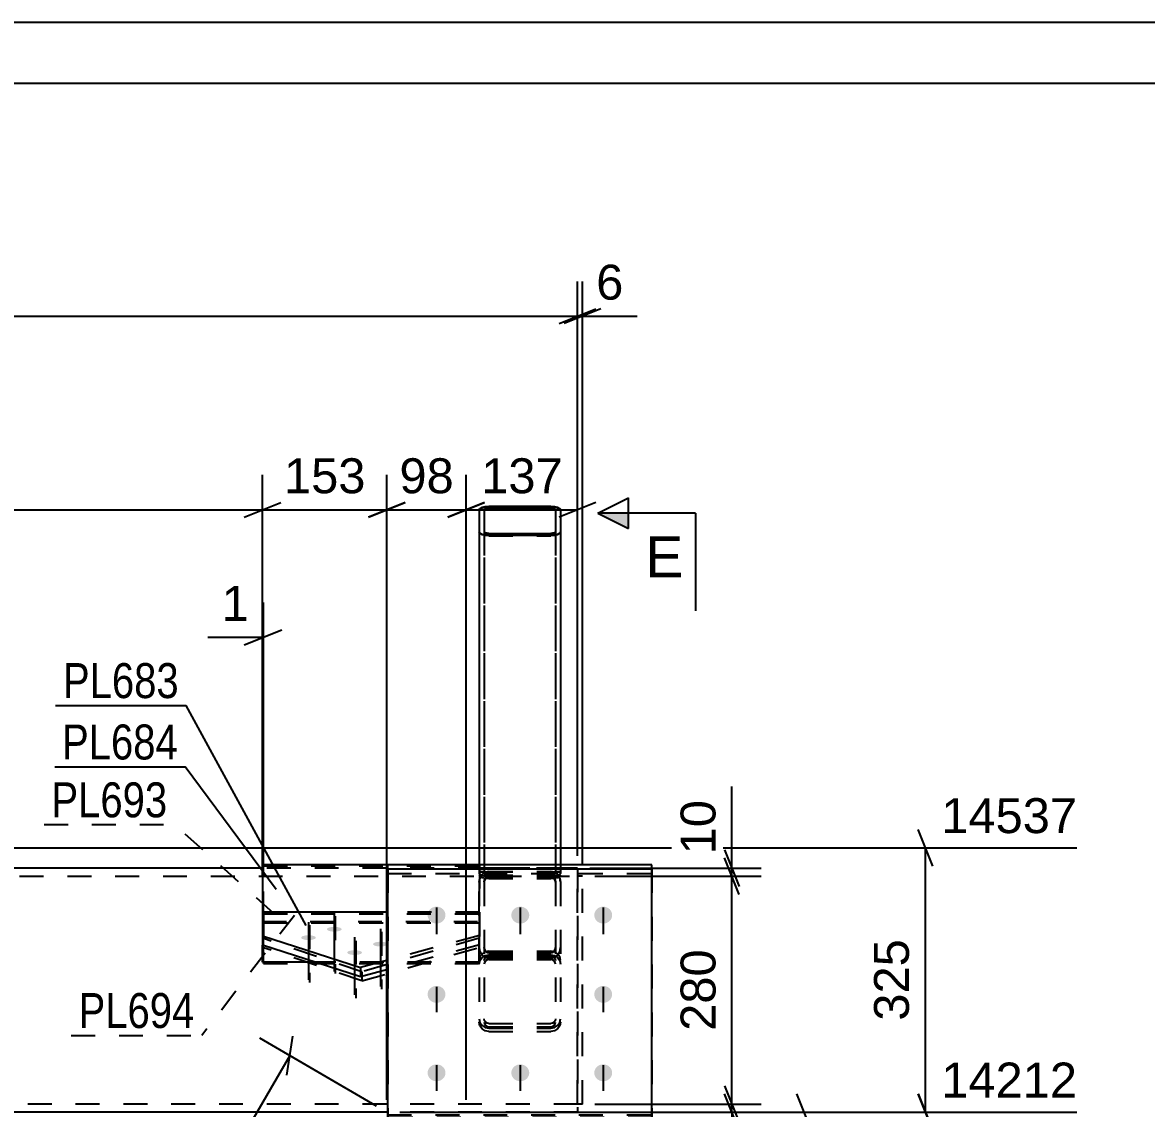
# Model space of a CAD drawing. Header units: millimetres. Extents: x -135 to 706, y -238 to 356.
# Drawn here: x 99.2 to 191.4, y 266.6 to 355.6 of the extents above; entities that cross this region are included whole.
import ezdxf

# ---------------------------------------------------------------- set-up
doc = ezdxf.new("R2010")
doc.units = ezdxf.units.MM
doc.linetypes.add('DXK_LINE_DOT2', pattern=[3.9198, 1.9599, -1.9599])
doc.styles.add('Arial', font='ARIAL.TTF', dxfattribs={"height": 0.2})
doc.styles.add('Arial Narrow', font='ARIALN.TTF', dxfattribs={"height": 0.2})

# ---------------------------------------------------------------- blocks, each defined once
blk = doc.blocks.new('Unknown-284933639-1134')
at = {"color": 5, "linetype": 'Continuous'}
for p, q in [((706.344, 355.612), (-134.656, 355.612)), ((701.344, 350.612), (-129.656, 350.612))]:
    blk.add_line(p, q, dxfattribs=at)
blk = doc.blocks.new('Part-284933639-1276 - 1225')
at = {"color": 7, "linetype": 'DXK_LINE_DOT2'}
for p, q in [((118.977, 282.578), (136.662, 282.578)), ((118.977, 282.578), (118.977, 279.797)), ((136.662, 282.578), (136.662, 279.826)), ((118.977, 281.826), (136.662, 281.826)), ((127.044, 277.826), (118.977, 280.549)), ((136.662, 280.578), (127.044, 277.826)), ((127.044, 277.075), (118.977, 279.797)), ((127.044, 277.075), (136.662, 279.826)), ((127.044, 277.826), (127.044, 277.075))]:
    blk.add_line(p, q, dxfattribs=at)
blk = doc.blocks.new('Part-284933639-1279 - 1225')
at = {"color": 2, "linetype": 'Continuous'}
for p, q in [((129.165, 282.697), (118.893, 282.697)), ((118.893, 282.697), (118.893, 280.012)), ((118.893, 280.769), (126.936, 278.17)), ((126.936, 277.414), (118.893, 280.012)), ((129.165, 278.77), (126.936, 278.17)), ((126.936, 278.17), (126.936, 277.414)), ((129.165, 278.014), (126.936, 277.414))]:
    blk.add_line(p, q, dxfattribs=at)
at = {"color": 7, "linetype": 'DXK_LINE_DOT2'}
for p, q in [((136.676, 282.697), (129.165, 282.697)), ((136.676, 282.697), (136.676, 280.034)), ((118.893, 281.94), (136.676, 281.94)), ((136.676, 280.791), (129.165, 278.77)), ((136.676, 280.034), (129.165, 278.014))]:
    blk.add_line(p, q, dxfattribs=at)
blk = doc.blocks.new('Part-284933639-1383 - 1225')
at = {"color": 7, "linetype": 'DXK_LINE_DOT2'}
for p, q in [((16.667, 266.317), (16.667, 286.317)), ((30.373, 286.317), (16.667, 286.317)), ((144.732, 286.318), (118.893, 286.318)), ((144.732, 286.318), (144.732, 266.318)), ((16.667, 285.65), (144.732, 285.652)), ((144.732, 266.985), (16.667, 266.984)), ((144.732, 266.318), (129.165, 266.318))]:
    blk.add_line(p, q, dxfattribs=at)
at = {"color": 2, "linetype": 'Continuous'}
for p, q in [((118.893, 286.318), (30.373, 286.317)), ((129.165, 266.318), (16.667, 266.317))]:
    blk.add_line(p, q, dxfattribs=at)
blk = doc.blocks.new('Part-284933639-1430 - 1225')
at = {"color": 7, "linetype": 'DXK_LINE_DOT2'}
for p, q in [((144.732, 266.985), (144.732, 285.652)), ((145.132, 285.652), (144.732, 285.652)), ((145.132, 266.985), (145.132, 285.652)), ((145.132, 266.985), (144.732, 266.985))]:
    blk.add_line(p, q, dxfattribs=at)
blk = doc.blocks.new('Part-284933639-1518 - 1225')
at = {"color": 7, "linetype": 'DXK_LINE_DOT2'}
for p, q in [((137.465, 286.045), (137.159, 285.98)), ((137.465, 286.045), (142.531, 286.045)), ((142.838, 285.98), (142.531, 286.045)), ((136.721, 285.495), (136.665, 285.194)), ((136.665, 285.194), (136.665, 273.692)), ((136.726, 285.52), (136.721, 285.495)), ((137.065, 285.194), (137.095, 285.357)), ((137.065, 285.194), (137.065, 273.692)), ((137.095, 285.357), (137.182, 285.495)), ((137.182, 285.495), (137.312, 285.587)), ((137.312, 285.587), (137.465, 285.62)), ((137.465, 285.62), (142.531, 285.62)), ((142.531, 285.62), (142.684, 285.587)), ((142.684, 285.587), (142.814, 285.495)), ((142.814, 285.495), (142.901, 285.357)), ((142.901, 285.357), (142.931, 285.194)), ((142.931, 285.194), (142.931, 273.692)), ((143.275, 285.495), (143.271, 285.52)), ((143.331, 285.194), (143.275, 285.495)), ((143.331, 285.194), (143.331, 273.692)), ((136.665, 279.802), (136.726, 279.476)), ((137.095, 279.639), (137.065, 279.802)), ((137.182, 279.501), (137.095, 279.639)), ((137.312, 279.409), (137.182, 279.501)), ((137.465, 279.376), (137.312, 279.409)), ((137.465, 279.376), (142.531, 279.376)), ((142.684, 279.409), (142.531, 279.376)), ((142.814, 279.501), (142.684, 279.409)), ((142.901, 279.639), (142.814, 279.501)), ((142.931, 279.802), (142.901, 279.639)), ((143.271, 279.476), (143.331, 279.802)), ((136.665, 278.453), (136.726, 278.741)), ((136.726, 278.741), (136.899, 278.985)), ((136.899, 278.985), (137.159, 279.148)), ((137.095, 278.597), (137.065, 278.453)), ((137.182, 278.719), (137.095, 278.597)), ((137.159, 279.148), (137.465, 279.205)), ((137.159, 279.016), (137.465, 278.951)), ((137.312, 278.8), (137.182, 278.719)), ((137.465, 278.829), (137.312, 278.8)), ((137.465, 279.205), (142.531, 279.205)), ((137.465, 278.951), (142.531, 278.951)), ((137.465, 278.829), (142.531, 278.829)), ((142.531, 279.205), (142.838, 279.148)), ((142.531, 278.951), (142.838, 279.016)), ((142.684, 278.8), (142.531, 278.829)), ((142.814, 278.719), (142.684, 278.8)), ((142.901, 278.597), (142.814, 278.719)), ((142.838, 279.148), (143.097, 278.985)), ((142.931, 278.453), (142.901, 278.597)), ((143.097, 278.985), (143.271, 278.741)), ((143.271, 278.741), (143.331, 278.453)), ((136.726, 273.404), (136.665, 273.692)), ((136.899, 273.16), (136.726, 273.404)), ((137.159, 272.997), (136.899, 273.16)), ((137.065, 273.692), (137.095, 273.548)), ((137.095, 273.548), (137.182, 273.426)), ((137.465, 272.94), (137.159, 272.997)), ((137.182, 273.426), (137.312, 273.345)), ((137.312, 273.345), (137.465, 273.316)), ((137.465, 273.316), (142.531, 273.316)), ((137.465, 272.94), (142.531, 272.94)), ((142.531, 273.316), (142.684, 273.345)), ((142.838, 272.997), (142.531, 272.94)), ((142.684, 273.345), (142.814, 273.426)), ((142.814, 273.426), (142.901, 273.548)), ((143.097, 273.16), (142.838, 272.997)), ((142.901, 273.548), (142.931, 273.692)), ((143.271, 273.404), (143.097, 273.16)), ((143.331, 273.692), (143.271, 273.404))]:
    blk.add_line(p, q, dxfattribs=at)
for centre, start, end in [((137.499, 285.226), 114.31996, 159.24168), ((142.497, 285.226), 20.75832, 65.68004), ((137.499, 279.77), 200.75832, 245.68004), ((142.497, 279.77), 294.31996, 339.24168)]:
    blk.add_arc(centre, 0.827, start, end, dxfattribs=at)
blk = doc.blocks.new('Part-284933639-1520 - 1225')
at = {"color": 7, "linetype": 'DXK_LINE_DOT2'}
for p, q in [((137.159, 285.948), (137.465, 286.013)), ((137.465, 286.013), (142.531, 286.013)), ((142.531, 286.013), (142.838, 285.948)), ((136.665, 285.167), (136.726, 285.49)), ((136.665, 285.167), (136.665, 273.957)), ((137.095, 285.328), (137.065, 285.167)), ((137.065, 285.167), (137.065, 273.957)), ((137.182, 285.466), (137.095, 285.328)), ((137.312, 285.557), (137.182, 285.466)), ((137.465, 285.59), (137.312, 285.557)), ((137.465, 285.59), (142.531, 285.59)), ((142.684, 285.557), (142.531, 285.59)), ((142.814, 285.466), (142.684, 285.557)), ((142.901, 285.328), (142.814, 285.466)), ((142.931, 285.167), (142.901, 285.328)), ((142.931, 285.167), (142.931, 273.957)), ((143.271, 285.49), (143.331, 285.167)), ((143.331, 285.167), (143.331, 273.957)), ((136.726, 279.485), (136.665, 279.808)), ((136.899, 279.283), (136.726, 279.037)), ((137.159, 279.447), (136.899, 279.283)), ((137.065, 279.808), (137.095, 279.646)), ((137.095, 279.646), (137.182, 279.509)), ((137.465, 279.504), (137.159, 279.447)), ((137.182, 279.509), (137.312, 279.417)), ((137.312, 279.417), (137.465, 279.385)), ((137.465, 279.504), (142.531, 279.504)), ((137.465, 279.385), (142.531, 279.385)), ((142.838, 279.447), (142.531, 279.504)), ((142.531, 279.385), (142.684, 279.417)), ((142.684, 279.417), (142.814, 279.509)), ((142.814, 279.509), (142.901, 279.646)), ((143.097, 279.283), (142.838, 279.447)), ((142.901, 279.646), (142.931, 279.808)), ((143.271, 279.037), (143.097, 279.283)), ((143.331, 279.808), (143.271, 279.485)), ((136.726, 279.037), (136.665, 278.748)), ((137.065, 278.748), (137.095, 278.892)), ((137.095, 278.892), (137.182, 279.015)), ((137.465, 278.962), (137.159, 279.027)), ((137.182, 279.015), (137.312, 279.097)), ((137.312, 279.097), (137.465, 279.126)), ((137.465, 279.126), (142.531, 279.126)), ((137.465, 278.962), (142.531, 278.962)), ((142.531, 279.126), (142.684, 279.097)), ((142.838, 279.027), (142.531, 278.962)), ((142.684, 279.097), (142.814, 279.015)), ((142.814, 279.015), (142.901, 278.892)), ((142.901, 278.892), (142.931, 278.748)), ((143.331, 278.748), (143.271, 279.037)), ((136.665, 273.957), (136.726, 273.667)), ((137.095, 273.812), (137.065, 273.957)), ((137.182, 273.689), (137.095, 273.812)), ((142.901, 273.812), (142.814, 273.689)), ((142.931, 273.957), (142.901, 273.812)), ((143.271, 273.667), (143.331, 273.957)), ((136.726, 273.667), (136.899, 273.422)), ((136.899, 273.422), (137.159, 273.258)), ((137.159, 273.258), (137.465, 273.2)), ((137.312, 273.607), (137.182, 273.689)), ((137.465, 273.579), (137.312, 273.607)), ((137.465, 273.579), (142.531, 273.579)), ((137.465, 273.2), (142.531, 273.2)), ((142.684, 273.607), (142.531, 273.579)), ((142.531, 273.2), (142.838, 273.258)), ((142.814, 273.689), (142.684, 273.607)), ((142.838, 273.258), (143.097, 273.422)), ((143.097, 273.422), (143.271, 273.667))]:
    blk.add_line(p, q, dxfattribs=at)
for centre, start, end in [((137.496, 285.196), 114.1343, 159.07091), ((142.5, 285.196), 20.92909, 65.8657), ((137.496, 279.779), 200.92909, 245.8657), ((142.5, 279.779), 294.1343, 339.07091)]:
    blk.add_arc(centre, 0.824, start, end, dxfattribs=at)
blk = doc.blocks.new('Part-284933639-1521 - 1225')
at = {"color": 2, "linetype": 'Continuous'}
for p, q in [((150.831, 286.596), (129.165, 286.596)), ((129.165, 265.762), (129.165, 286.596)), ((129.165, 286.249), (150.831, 286.249)), ((150.831, 265.762), (150.831, 286.596)), ((150.831, 265.762), (129.165, 265.762))]:
    blk.add_line(p, q, dxfattribs=at)
at = {"color": 7, "linetype": 'DXK_LINE_DOT2'}
blk.add_line((129.165, 266.109), (150.831, 266.109), dxfattribs=at)
blk = doc.blocks.new('Part-284933639-1522 - 1225')
at = {"color": 7, "linetype": 'DXK_LINE_DOT2'}
for p, q in [((129.165, 286.253), (150.831, 286.253)), ((129.165, 286.253), (129.165, 265.528)), ((129.165, 285.888), (150.831, 285.888)), ((150.831, 286.253), (150.831, 265.762)), ((150.831, 265.893), (129.165, 265.893)), ((144.398, 265.528), (129.165, 265.528))]:
    blk.add_line(p, q, dxfattribs=at)
at = {"color": 2, "linetype": 'Continuous'}
for p, q in [((150.831, 265.528), (144.398, 265.528)), ((150.831, 265.762), (150.831, 265.528))]:
    blk.add_line(p, q, dxfattribs=at)
blk = doc.blocks.new('Bolt-284933639-1556 - 1225')
at = {"color": 1, "linetype": 'DXK_LINE_DOT2'}
for p, q in [((124.858, 282.379), (124.858, 277.681)), ((122.751, 281.649), (122.751, 276.951)), ((126.547, 280.368), (126.547, 275.669)), ((128.654, 281.098), (128.654, 276.4))]:
    blk.add_line(p, q, dxfattribs=at)
blk = doc.blocks.new('Part-284933639-4703 - 1225')
at = {"color": 7, "linetype": 'DXK_LINE_DOT2'}
for p, q in [((118.976, 286.514), (136.662, 286.515)), ((118.977, 278.514), (118.976, 286.514)), ((136.662, 278.515), (136.662, 286.515)), ((118.977, 278.514), (136.662, 278.515))]:
    blk.add_line(p, q, dxfattribs=at)
blk = doc.blocks.new('Part-284933639-19779 - 1225')
at = {"color": 2, "linetype": 'Continuous'}
for p, q in [((136.665, 315.684), (136.726, 315.796)), ((136.665, 315.684), (136.665, 315.632)), ((136.726, 315.796), (136.899, 315.89)), ((136.899, 315.89), (137.159, 315.954)), ((137.159, 315.954), (137.465, 315.976)), ((137.465, 315.976), (142.532, 315.976)), ((142.532, 315.976), (142.838, 315.954)), ((142.838, 315.954), (143.097, 315.89)), ((143.097, 315.89), (143.271, 315.796)), ((143.271, 315.796), (143.332, 315.684)), ((143.332, 315.684), (143.332, 315.632))]:
    blk.add_line(p, q, dxfattribs=at)
at = {"color": 7, "linetype": 'DXK_LINE_DOT2'}
for p, q in [((136.665, 315.632), (136.665, 285.764)), ((137.095, 315.74), (137.065, 315.684)), ((137.065, 315.684), (137.065, 285.764)), ((137.182, 315.787), (137.095, 315.74)), ((137.312, 315.819), (137.182, 315.787)), ((137.465, 315.83), (137.312, 315.819)), ((137.465, 315.83), (142.532, 315.83)), ((142.685, 315.819), (142.532, 315.83)), ((142.815, 315.787), (142.685, 315.819)), ((142.901, 315.74), (142.815, 315.787)), ((142.932, 315.684), (142.901, 315.74)), ((142.932, 315.684), (142.932, 285.764)), ((143.332, 315.632), (143.332, 285.764)), ((136.726, 313.726), (136.665, 313.837)), ((136.899, 313.631), (136.726, 313.726)), ((137.159, 313.568), (136.899, 313.631)), ((137.065, 313.837), (137.095, 313.782)), ((137.095, 313.782), (137.182, 313.734)), ((137.465, 313.546), (137.159, 313.568)), ((137.182, 313.734), (137.312, 313.703)), ((137.312, 313.703), (137.465, 313.692)), ((137.465, 313.692), (142.532, 313.692)), ((137.465, 313.546), (142.532, 313.546)), ((142.532, 313.692), (142.685, 313.703)), ((142.838, 313.568), (142.532, 313.546)), ((142.685, 313.703), (142.815, 313.734)), ((142.815, 313.734), (142.901, 313.782)), ((143.097, 313.631), (142.838, 313.568)), ((142.901, 313.782), (142.932, 313.837)), ((143.271, 313.726), (143.097, 313.631)), ((143.332, 313.837), (143.271, 313.726)), ((136.726, 286.318), (136.665, 286.318)), ((136.665, 286.317), (137.065, 286.317)), ((136.665, 286.045), (137.065, 286.045)), ((136.665, 285.764), (136.726, 285.653)), ((136.899, 286.318), (136.726, 286.318)), ((137.159, 286.318), (136.899, 286.318)), ((137.065, 286.318), (137.095, 286.318)), ((137.095, 285.709), (137.065, 285.764)), ((137.095, 286.318), (137.182, 286.318)), ((137.182, 285.661), (137.095, 285.709)), ((137.465, 286.318), (137.159, 286.318)), ((137.182, 286.318), (137.312, 286.318)), ((137.312, 286.318), (137.465, 286.318)), ((137.465, 286.318), (142.532, 286.318)), ((137.465, 286.318), (142.532, 286.318)), ((142.838, 286.318), (142.532, 286.318)), ((142.532, 286.318), (142.685, 286.318)), ((142.685, 286.318), (142.815, 286.318)), ((142.815, 286.318), (142.901, 286.318)), ((142.901, 285.709), (142.815, 285.661)), ((143.097, 286.318), (142.838, 286.318)), ((142.901, 286.318), (142.932, 286.318)), ((142.932, 285.764), (142.901, 285.709)), ((142.932, 286.317), (143.332, 286.317)), ((142.932, 286.045), (143.332, 286.045)), ((143.271, 286.318), (143.097, 286.318)), ((143.332, 286.318), (143.271, 286.318)), ((143.271, 285.653), (143.332, 285.764)), ((136.726, 285.653), (136.899, 285.559)), ((136.899, 285.559), (137.159, 285.495)), ((137.159, 285.495), (137.465, 285.473)), ((137.312, 285.63), (137.182, 285.661)), ((137.465, 285.619), (137.312, 285.63)), ((137.465, 285.619), (142.532, 285.619)), ((137.465, 285.473), (142.532, 285.473)), ((142.685, 285.63), (142.532, 285.619)), ((142.532, 285.473), (142.838, 285.495)), ((142.815, 285.661), (142.685, 285.63)), ((142.838, 285.495), (143.097, 285.559)), ((143.097, 285.559), (143.271, 285.653))]:
    blk.add_line(p, q, dxfattribs=at)
blk = doc.blocks.new('Part-284933639-4695 - 1225')
at = {"color": 2, "linetype": 'Continuous'}
for p, q in [((136.676, 286.599), (118.893, 286.598)), ((118.893, 286.598), (118.893, 282.697)), ((136.676, 286.596), (136.676, 286.599)), ((118.893, 278.598), (118.893, 280.012)), ((123.269, 278.598), (118.893, 278.598))]:
    blk.add_line(p, q, dxfattribs=at)
at = {"color": 7, "linetype": 'DXK_LINE_DOT2'}
for p, q in [((136.676, 286.599), (136.676, 278.599)), ((118.893, 282.697), (118.893, 280.012)), ((136.676, 278.599), (123.269, 278.598))]:
    blk.add_line(p, q, dxfattribs=at)
blk = doc.blocks.new('Bolt-284933639-4717 - 1225')
at = {"linetype": 'Continuous'}
for points in [[(133.165, 283.16), (133.317, 283.145), (133.463, 283.1), (133.596, 283.028), (133.71, 282.931), (133.8, 282.813), (133.862, 282.681), (133.894, 282.539), (133.894, 282.394), (133.862, 282.252), (133.8, 282.12), (133.71, 282.003), (133.596, 281.906), (133.463, 281.833), (133.317, 281.788), (133.165, 281.773), (133.012, 281.788), (132.866, 281.833), (132.734, 281.906), (132.62, 282.003), (132.53, 282.12), (132.467, 282.252), (132.435, 282.394), (132.435, 282.539), (132.467, 282.681), (132.53, 282.813), (132.62, 282.931), (132.734, 283.028), (132.866, 283.1), (133.012, 283.145)], [(140.031, 283.16), (140.184, 283.145), (140.33, 283.1), (140.462, 283.028), (140.576, 282.931), (140.667, 282.813), (140.729, 282.681), (140.761, 282.539), (140.761, 282.394), (140.729, 282.252), (140.667, 282.12), (140.576, 282.003), (140.462, 281.906), (140.33, 281.833), (140.184, 281.788), (140.031, 281.773), (139.879, 281.788), (139.733, 281.833), (139.6, 281.906), (139.486, 282.003), (139.396, 282.12), (139.334, 282.252), (139.302, 282.394), (139.302, 282.539), (139.334, 282.681), (139.396, 282.813), (139.486, 282.931), (139.6, 283.028), (139.733, 283.1), (139.879, 283.145)], [(146.831, 283.16), (146.984, 283.145), (147.13, 283.1), (147.262, 283.028), (147.376, 282.931), (147.467, 282.813), (147.529, 282.681), (147.561, 282.539), (147.561, 282.394), (147.529, 282.252), (147.467, 282.12), (147.376, 282.003), (147.262, 281.906), (147.13, 281.833), (146.984, 281.788), (146.831, 281.773), (146.679, 281.788), (146.533, 281.833), (146.4, 281.906), (146.286, 282.003), (146.196, 282.12), (146.134, 282.252), (146.102, 282.394), (146.102, 282.539), (146.134, 282.681), (146.196, 282.813), (146.286, 282.931), (146.4, 283.028), (146.533, 283.1), (146.679, 283.145)], [(133.165, 276.667), (133.317, 276.652), (133.463, 276.607), (133.596, 276.535), (133.71, 276.438), (133.8, 276.32), (133.862, 276.188), (133.894, 276.046), (133.894, 275.901), (133.862, 275.759), (133.8, 275.627), (133.71, 275.51), (133.596, 275.413), (133.463, 275.34), (133.317, 275.295), (133.165, 275.28), (133.012, 275.295), (132.866, 275.34), (132.734, 275.413), (132.62, 275.51), (132.53, 275.627), (132.467, 275.759), (132.435, 275.901), (132.435, 276.046), (132.467, 276.188), (132.53, 276.32), (132.62, 276.438), (132.734, 276.535), (132.866, 276.607), (133.012, 276.652)], [(146.831, 276.667), (146.984, 276.652), (147.13, 276.607), (147.262, 276.535), (147.376, 276.438), (147.467, 276.32), (147.529, 276.188), (147.561, 276.046), (147.561, 275.901), (147.529, 275.759), (147.467, 275.627), (147.376, 275.51), (147.262, 275.413), (147.13, 275.34), (146.984, 275.295), (146.831, 275.28), (146.679, 275.295), (146.533, 275.34), (146.4, 275.413), (146.286, 275.51), (146.196, 275.627), (146.134, 275.759), (146.102, 275.901), (146.102, 276.046), (146.134, 276.188), (146.196, 276.32), (146.286, 276.438), (146.4, 276.535), (146.533, 276.607), (146.679, 276.652)], [(133.165, 270.237), (133.317, 270.222), (133.463, 270.177), (133.596, 270.105), (133.71, 270.008), (133.8, 269.891), (133.862, 269.758), (133.894, 269.616), (133.894, 269.471), (133.862, 269.33), (133.8, 269.197), (133.71, 269.08), (133.596, 268.983), (133.463, 268.91), (133.317, 268.866), (133.165, 268.85), (133.012, 268.866), (132.866, 268.91), (132.734, 268.983), (132.62, 269.08), (132.53, 269.197), (132.467, 269.33), (132.435, 269.471), (132.435, 269.616), (132.467, 269.758), (132.53, 269.891), (132.62, 270.008), (132.734, 270.105), (132.866, 270.177), (133.012, 270.222)], [(140.031, 270.237), (140.184, 270.222), (140.33, 270.177), (140.462, 270.105), (140.576, 270.008), (140.667, 269.891), (140.729, 269.758), (140.761, 269.616), (140.761, 269.471), (140.729, 269.33), (140.667, 269.197), (140.576, 269.08), (140.462, 268.983), (140.33, 268.91), (140.184, 268.866), (140.031, 268.85), (139.879, 268.866), (139.733, 268.91), (139.6, 268.983), (139.486, 269.08), (139.396, 269.197), (139.334, 269.33), (139.302, 269.471), (139.302, 269.616), (139.334, 269.758), (139.396, 269.891), (139.486, 270.008), (139.6, 270.105), (139.733, 270.177), (139.879, 270.222)], [(146.831, 270.237), (146.984, 270.222), (147.13, 270.177), (147.262, 270.105), (147.376, 270.008), (147.467, 269.891), (147.529, 269.758), (147.561, 269.616), (147.561, 269.471), (147.529, 269.33), (147.467, 269.197), (147.376, 269.08), (147.262, 268.983), (147.13, 268.91), (146.984, 268.866), (146.831, 268.85), (146.679, 268.866), (146.533, 268.91), (146.4, 268.983), (146.286, 269.08), (146.196, 269.197), (146.134, 269.33), (146.102, 269.471), (146.102, 269.616), (146.134, 269.758), (146.196, 269.891), (146.286, 270.008), (146.4, 270.105), (146.533, 270.177), (146.679, 270.222)]]:
    blk.add_hatch(color=1, dxfattribs=at).paths.add_polyline_path(points)
at = {"color": 1, "linetype": 'Continuous'}
for p, q in [((133.165, 283.096), (133.165, 281.295)), ((140.031, 283.096), (140.031, 281.295)), ((146.831, 283.096), (146.831, 281.295)), ((133.165, 276.603), (133.165, 274.802)), ((146.831, 276.603), (146.831, 274.802)), ((133.165, 270.173), (133.165, 268.372)), ((140.031, 270.173), (140.031, 268.372)), ((146.831, 270.173), (146.831, 268.372))]:
    blk.add_line(p, q, dxfattribs=at)
blk = doc.blocks.new('Bolt-284933639-4718 - 1225')
at = {"color": 1, "linetype": 'DXK_LINE_DOT2'}
for p, q in [((133.165, 282.79), (133.165, 280.898)), ((140.031, 282.79), (140.031, 280.898)), ((146.831, 282.79), (146.831, 280.898)), ((133.165, 276.4), (133.165, 274.508)), ((146.831, 276.4), (146.831, 274.508)), ((133.165, 269.948), (133.165, 268.055)), ((140.031, 269.948), (140.031, 268.055)), ((146.831, 269.948), (146.831, 268.055))]:
    blk.add_line(p, q, dxfattribs=at)
blk = doc.blocks.new('Bolt-284933639-4721 - 1225')
at = {"linetype": 'Continuous'}
for points in [[(124.78, 281.117), (124.655, 281.122), (124.536, 281.134), (124.427, 281.155), (124.334, 281.182), (124.26, 281.215), (124.209, 281.252), (124.183, 281.292), (124.183, 281.333), (124.209, 281.373), (124.26, 281.41), (124.334, 281.443), (124.427, 281.47), (124.536, 281.491), (124.655, 281.504), (124.78, 281.508), (124.904, 281.504), (125.024, 281.491), (125.132, 281.47), (125.226, 281.443), (125.299, 281.41), (125.35, 281.373), (125.376, 281.333), (125.376, 281.292), (125.35, 281.252), (125.299, 281.215), (125.226, 281.182), (125.132, 281.155), (125.024, 281.134), (124.904, 281.122)], [(122.666, 280.424), (122.541, 280.429), (122.422, 280.441), (122.313, 280.462), (122.22, 280.489), (122.146, 280.522), (122.095, 280.559), (122.069, 280.599), (122.069, 280.64), (122.095, 280.68), (122.146, 280.717), (122.22, 280.75), (122.313, 280.778), (122.422, 280.798), (122.541, 280.811), (122.666, 280.815), (122.791, 280.811), (122.91, 280.798), (123.019, 280.778), (123.112, 280.75), (123.186, 280.717), (123.237, 280.68), (123.263, 280.64), (123.263, 280.599), (123.237, 280.559), (123.186, 280.522), (123.112, 280.489), (123.019, 280.462), (122.91, 280.441), (122.791, 280.429)], [(128.564, 279.895), (128.44, 279.899), (128.32, 279.911), (128.212, 279.932), (128.119, 279.959), (128.045, 279.992), (127.994, 280.029), (127.968, 280.069), (127.968, 280.11), (127.994, 280.15), (128.045, 280.187), (128.119, 280.22), (128.212, 280.248), (128.32, 280.268), (128.44, 280.281), (128.564, 280.285), (128.689, 280.281), (128.809, 280.268), (128.917, 280.248), (129.01, 280.22), (129.084, 280.187), (129.135, 280.15), (129.161, 280.11), (129.161, 280.069), (129.135, 280.029), (129.084, 279.992), (129.01, 279.959), (128.917, 279.932), (128.809, 279.911), (128.689, 279.899)], [(126.451, 279.202), (126.326, 279.206), (126.207, 279.219), (126.098, 279.239), (126.005, 279.266), (125.931, 279.299), (125.88, 279.337), (125.854, 279.377), (125.854, 279.417), (125.88, 279.457), (125.931, 279.495), (126.005, 279.528), (126.098, 279.555), (126.207, 279.575), (126.326, 279.588), (126.451, 279.592), (126.576, 279.588), (126.695, 279.575), (126.803, 279.555), (126.897, 279.528), (126.97, 279.495), (127.021, 279.457), (127.048, 279.417), (127.048, 279.377), (127.021, 279.337), (126.97, 279.299), (126.897, 279.266), (126.803, 279.239), (126.695, 279.219), (126.576, 279.206)]]:
    blk.add_hatch(color=1, dxfattribs=at).paths.add_polyline_path(points)
at = {"color": 1, "linetype": 'Continuous'}
for p, q in [((124.78, 282.573), (124.78, 277.845)), ((122.666, 281.88), (122.666, 277.153)), ((128.564, 281.351), (128.565, 276.623)), ((126.451, 280.658), (126.451, 275.93))]:
    blk.add_line(p, q, dxfattribs=at)
blk = doc.blocks.new('Part-284933639-19781 - 1225')
at = {"color": 2, "linetype": 'Continuous'}
for p, q in [((136.726, 315.737), (136.665, 315.632)), ((136.665, 315.632), (136.665, 286.599)), ((136.899, 315.826), (136.726, 315.737)), ((137.159, 315.886), (136.899, 315.826)), ((137.065, 315.632), (137.095, 315.684)), ((137.065, 315.632), (137.065, 313.888)), ((137.095, 315.684), (137.182, 315.729)), ((137.465, 315.907), (137.159, 315.886)), ((137.182, 315.729), (137.312, 315.759)), ((137.312, 315.759), (137.465, 315.769)), ((137.465, 315.907), (142.532, 315.907)), ((137.465, 315.769), (142.532, 315.769)), ((142.838, 315.886), (142.532, 315.907)), ((142.532, 315.769), (142.685, 315.759)), ((142.685, 315.759), (142.815, 315.729)), ((142.815, 315.729), (142.901, 315.684)), ((143.097, 315.826), (142.838, 315.886)), ((142.901, 315.684), (142.932, 315.632)), ((142.932, 315.632), (142.932, 313.888)), ((143.271, 315.737), (143.097, 315.826)), ((143.332, 315.632), (143.271, 315.737)), ((143.332, 315.632), (143.332, 286.596)), ((136.665, 313.888), (136.726, 313.783)), ((136.726, 313.783), (136.899, 313.694)), ((136.899, 313.694), (137.159, 313.634)), ((137.095, 313.836), (137.065, 313.888)), ((137.182, 313.791), (137.095, 313.836)), ((137.159, 313.634), (137.465, 313.613)), ((137.312, 313.761), (137.182, 313.791)), ((137.465, 313.751), (137.312, 313.761)), ((137.465, 313.751), (142.532, 313.751)), ((137.465, 313.613), (142.532, 313.613)), ((142.685, 313.761), (142.532, 313.751)), ((142.532, 313.613), (142.838, 313.634)), ((142.815, 313.791), (142.685, 313.761)), ((142.901, 313.836), (142.815, 313.791)), ((142.838, 313.634), (143.097, 313.694)), ((142.932, 313.888), (142.901, 313.836)), ((143.097, 313.694), (143.271, 313.783)), ((143.271, 313.783), (143.332, 313.888))]:
    blk.add_line(p, q, dxfattribs=at)
at = {"color": 7, "linetype": 'DXK_LINE_DOT2'}
for p, q in [((137.065, 313.888), (137.065, 285.887)), ((142.932, 313.888), (142.932, 285.887)), ((136.665, 286.599), (136.665, 285.887)), ((143.332, 286.318), (136.665, 286.318)), ((136.665, 286.013), (137.065, 286.013)), ((136.726, 285.782), (136.665, 285.887)), ((136.899, 285.692), (136.726, 285.782)), ((137.065, 285.887), (137.095, 285.834)), ((137.095, 285.834), (137.182, 285.79)), ((137.182, 285.79), (137.312, 285.76)), ((137.312, 285.76), (137.465, 285.749)), ((137.465, 285.749), (142.532, 285.749)), ((142.532, 285.749), (142.685, 285.76)), ((142.685, 285.76), (142.815, 285.79)), ((142.815, 285.79), (142.901, 285.834)), ((142.901, 285.834), (142.932, 285.887)), ((142.932, 286.013), (143.332, 286.013)), ((143.271, 285.782), (143.097, 285.692)), ((143.332, 285.887), (143.271, 285.782)), ((143.332, 286.596), (143.332, 285.887)), ((137.159, 285.633), (136.899, 285.692)), ((137.465, 285.612), (137.159, 285.633)), ((137.465, 285.612), (142.532, 285.612)), ((142.838, 285.633), (142.532, 285.612)), ((143.097, 285.692), (142.838, 285.633))]:
    blk.add_line(p, q, dxfattribs=at)
blk = doc.blocks.new('StraightDimension-284933639-12272 - 1225')
at = {"color": 7, "linetype": 'Continuous'}
for p, q in [((144.732, 287.318), (144.732, 334.399)), ((145.132, 286.652), (145.132, 334.399)), ((143.232, 330.949), (146.232, 332.149)), ((146.632, 332.149), (143.632, 330.949)), ((144.732, 331.549), (145.132, 331.549)), ((145.132, 331.549), (149.605, 331.549)), ((145.132, 331.549), (149.605, 331.549))]:
    blk.add_line(p, q, dxfattribs=at)
at = {"color": 0}
blk.add_wipeout([(149.08, 332.299), (149.08, 336.499), (145.657, 336.499), (145.657, 332.299)], dxfattribs=at)
at = {"color": 3, "style": 'Arial'}
blk.add_text('6', height=2.865, dxfattribs=at).set_placement((146.257, 332.899))
blk = doc.blocks.new('StraightDimension-284933639-13603 - 1225')
at = {"color": 7, "linetype": 'Continuous'}
for p, q in [((135.598, 267.318), (135.598, 318.536)), ((144.732, 287.318), (144.732, 318.536)), ((134.098, 315.086), (137.098, 316.286)), ((146.232, 316.286), (143.232, 315.086)), ((135.598, 315.686), (144.732, 315.686))]:
    blk.add_line(p, q, dxfattribs=at)
at = {"color": 0}
blk.add_wipeout([(144.1, 316.436), (144.1, 320.636), (136.229, 320.636), (136.229, 316.436)], dxfattribs=at)
at = {"color": 3, "style": 'Arial'}
blk.add_text('137', height=2.8652, dxfattribs=at).set_placement((136.829, 317.036))
blk = doc.blocks.new('StraightDimension-284933639-13604 - 1225')
at = {"color": 7, "linetype": 'Continuous'}
for p, q in [((129.094, 267.318), (129.094, 318.536)), ((135.598, 267.318), (135.598, 318.536)), ((127.594, 315.086), (130.594, 316.286)), ((137.098, 316.286), (134.098, 315.086)), ((129.094, 315.686), (135.598, 315.686))]:
    blk.add_line(p, q, dxfattribs=at)
at = {"color": 0}
blk.add_wipeout([(135.17, 316.436), (135.17, 320.636), (129.522, 320.636), (129.522, 316.436)], dxfattribs=at)
at = {"color": 3, "style": 'Arial'}
blk.add_text('98', height=2.8652, dxfattribs=at).set_placement((130.122, 317.036))
blk = doc.blocks.new('StraightDimension-284933639-13687 - 1225')
at = {"color": 7, "linetype": 'Continuous'}
for p, q in [((118.893, 285.647), (118.893, 308.078)), ((118.977, 285.647), (118.977, 308.078)), ((118.893, 305.228), (114.419, 305.228)), ((118.893, 305.228), (114.419, 305.228)), ((117.393, 304.628), (120.393, 305.828)), ((120.477, 305.828), (117.477, 304.628)), ((118.893, 305.228), (118.977, 305.228))]:
    blk.add_line(p, q, dxfattribs=at)
at = {"color": 0}
blk.add_wipeout([(118.368, 305.978), (118.368, 310.178), (114.944, 310.178), (114.944, 305.978)], dxfattribs=at)
at = {"color": 3, "style": 'Arial'}
blk.add_text('1', height=2.865, dxfattribs=at).set_placement((115.544, 306.578))
blk = doc.blocks.new('StraightDimension-284933639-12639 - 1225')
at = {"color": 7, "linetype": 'Continuous'}
blk.add_line((173.85, 264.818), (172.65, 267.818), dxfattribs=at)
at = {"color": 0, "linetype": 'Continuous'}
blk.add_wipeout([(186.268, 266.918), (186.268, 271.118), (173.95, 271.118), (173.95, 266.918)], dxfattribs=at)
at = {"color": 3, "linetype": 'Continuous', "style": 'Arial'}
blk.add_text('14212', height=2.8652, dxfattribs=at).set_placement((174.55, 267.518))
blk = doc.blocks.new('StraightDimension-284933639-12273 - 1225')
at = {"color": 7, "linetype": 'Continuous'}
for p, q in [((16.667, 283.515), (16.667, 334.399)), ((144.732, 287.318), (144.732, 334.399)), ((18.167, 332.149), (15.167, 330.949)), ((143.232, 330.949), (146.232, 332.149)), ((16.667, 331.549), (144.732, 331.549))]:
    blk.add_line(p, q, dxfattribs=at)
at = {"color": 0}
blk.add_wipeout([(85.746, 332.299), (85.746, 336.499), (75.652, 336.499), (75.652, 332.299)], dxfattribs=at)
at = {"color": 3, "style": 'Arial'}
blk.add_text('1921', height=2.8652, dxfattribs=at).set_placement((76.252, 332.899))
blk = doc.blocks.new('StraightDimension-284933639-12585 - 1225')
at = {"color": 7, "linetype": 'Continuous'}
for p, q in [((128.229, 266.821), (118.672, 272.378)), ((120.901, 269.347), (121.371, 272.544)), ((70.207, 183.365), (121.136, 270.946))]:
    blk.add_line(p, q, dxfattribs=at)
blk = doc.blocks.new('StraightDimension-284933639-12638 - 1225')
at = {"color": 7, "linetype": 'Continuous'}
for p, q in [((173.85, 286.485), (172.65, 289.485)), ((17.667, 287.985), (185.668, 287.985)), ((173.25, 266.318), (173.25, 287.985)), ((172.65, 267.818), (173.85, 264.818)), ((130.165, 266.318), (185.668, 266.318))]:
    blk.add_line(p, q, dxfattribs=at)
at = {"color": 0}
blk.add_wipeout([(172.5, 281.087), (168.3, 281.087), (168.3, 273.216), (172.5, 273.216)], dxfattribs=at)
at = {"color": 3, "style": 'Arial'}
blk.add_text('325', height=2.8652, rotation=90.00021, dxfattribs=at).set_placement((171.9, 273.816))
at = {"color": 0, "linetype": 'Continuous'}
blk.add_wipeout([(186.268, 288.585), (186.268, 292.785), (173.95, 292.785), (173.95, 288.585)], dxfattribs=at)
at = {"color": 3, "linetype": 'Continuous', "style": 'Arial'}
blk.add_text('14537', height=2.8652, dxfattribs=at).set_placement((174.55, 289.185))
blk = doc.blocks.new('StraightDimension-284933639-13336 - 1225')
at = {"color": 7, "linetype": 'Continuous'}
blk.add_line((163.899, 264.818), (162.699, 267.818), dxfattribs=at)
blk = doc.blocks.new('StraightDimension-284933639-13605 - 1225')
at = {"color": 7, "linetype": 'Continuous'}
for p, q in [((118.893, 285.647), (118.893, 318.536)), ((129.094, 267.318), (129.094, 318.536)), ((117.393, 315.086), (120.393, 316.286)), ((130.594, 316.286), (127.594, 315.086)), ((118.893, 315.686), (129.094, 315.686))]:
    blk.add_line(p, q, dxfattribs=at)
at = {"color": 0}
blk.add_wipeout([(127.929, 316.436), (127.929, 320.636), (120.058, 320.636), (120.058, 316.436)], dxfattribs=at)
at = {"color": 3, "style": 'Arial'}
blk.add_text('153', height=2.8652, dxfattribs=at).set_placement((120.658, 317.036))
blk = doc.blocks.new('StraightDimension-284933639-13606 - 1225')
at = {"color": 7, "linetype": 'Continuous'}
for p, q in [((30.232, 285.127), (30.232, 318.536)), ((118.893, 285.647), (118.893, 318.536)), ((31.732, 316.286), (28.732, 315.086)), ((117.393, 315.086), (120.393, 316.286)), ((30.232, 315.686), (118.893, 315.686))]:
    blk.add_line(p, q, dxfattribs=at)
at = {"color": 0}
blk.add_wipeout([(79.61, 316.436), (79.61, 320.636), (69.515, 320.636), (69.515, 316.436)], dxfattribs=at)
at = {"color": 3, "style": 'Arial'}
blk.add_text('1330', height=2.8652, dxfattribs=at).set_placement((70.115, 317.036))
blk = doc.blocks.new('StraightDimension-284933639-22166 - 1225')
at = {"color": 7, "linetype": 'Continuous'}
for p, q in [((157.39, 286.318), (157.39, 293.016)), ((157.39, 286.318), (157.39, 293.016)), ((156.79, 287.818), (157.99, 284.818)), ((157.99, 284.152), (156.79, 287.152)), ((145.732, 286.318), (159.79, 286.318)), ((157.39, 285.652), (157.39, 286.318)), ((146.132, 285.652), (159.79, 285.652))]:
    blk.add_line(p, q, dxfattribs=at)
at = {"color": 0}
blk.add_wipeout([(156.64, 292.491), (152.44, 292.491), (152.44, 286.843), (156.64, 286.843)], dxfattribs=at)
at = {"color": 3, "style": 'Arial'}
blk.add_text('10', height=2.8652, rotation=90.00021, dxfattribs=at).set_placement((156.04, 287.443))
blk = doc.blocks.new('StraightDimension-284933639-22167 - 1225')
at = {"color": 7, "linetype": 'Continuous'}
for p, q in [((157.99, 284.152), (156.79, 287.152)), ((146.132, 285.652), (159.79, 285.652)), ((157.39, 266.985), (157.39, 285.652)), ((156.79, 268.485), (157.99, 265.485)), ((146.132, 266.985), (159.79, 266.985))]:
    blk.add_line(p, q, dxfattribs=at)
at = {"color": 0}
blk.add_wipeout([(156.64, 280.254), (152.44, 280.254), (152.44, 272.383), (156.64, 272.383)], dxfattribs=at)
at = {"color": 3, "style": 'Arial'}
blk.add_text('280', height=2.8652, rotation=90.00021, dxfattribs=at).set_placement((156.04, 272.983))
blk = doc.blocks.new('StraightDimension-284933639-22168 - 1225')
at = {"color": 7, "linetype": 'Continuous'}
for p, q in [((156.79, 268.485), (157.99, 265.485)), ((157.99, 264.818), (156.79, 267.818)), ((146.132, 266.985), (159.79, 266.985)), ((157.39, 266.318), (157.39, 266.985)), ((145.732, 266.318), (159.79, 266.318)), ((157.39, 266.318), (157.39, 259.621)), ((157.39, 266.318), (157.39, 259.621))]:
    blk.add_line(p, q, dxfattribs=at)
at = {"color": 0}
blk.add_wipeout([(156.64, 265.793), (152.44, 265.793), (152.44, 260.146), (156.64, 260.146)], dxfattribs=at)
at = {"color": 3, "style": 'Arial'}
blk.add_text('10', height=2.8652, rotation=90.00021, dxfattribs=at).set_placement((156.04, 260.746))
blk = doc.blocks.new('Mark-284933639-12764 - 1225')
at = {"color": 30, "linetype": 'Continuous'}
for p in [(101.936, 299.653), (122.469, 281.621)]:
    blk.add_line(p, (112.64, 299.653), dxfattribs=at)
at = {"color": 0}
blk.add_wipeout([(112.04, 300.253), (112.04, 303.253), (102.536, 303.253), (102.536, 300.253)], dxfattribs=at)
blk.add_wipeout([(112.04, 300.253), (112.04, 303.253), (102.536, 303.253), (102.536, 300.253)], dxfattribs=at)
at = {"color": 3, "style": 'Arial Narrow'}
blk.add_text('PL683', height=2.8633, dxfattribs=at).set_placement((102.536, 300.253))
blk = doc.blocks.new('Mark-284933639-4750 - 1225')
at = {"color": 30, "linetype": 'Continuous'}
for p in [(101.86, 294.623), (120.014, 284.573)]:
    blk.add_line(p, (112.564, 294.623), dxfattribs=at)
at = {"color": 0}
blk.add_wipeout([(111.964, 295.223), (111.964, 298.223), (102.46, 298.223), (102.46, 295.223)], dxfattribs=at)
blk.add_wipeout([(111.964, 295.223), (111.964, 298.223), (102.46, 298.223), (102.46, 295.223)], dxfattribs=at)
at = {"color": 3, "style": 'Arial Narrow'}
blk.add_text('PL684', height=2.8633, dxfattribs=at).set_placement((102.46, 295.223))
blk = doc.blocks.new('Mark-284933639-4762 - 1225')
at = {"color": 30, "linetype": 'DXK_LINE_DOT2'}
for p in [(121.512, 282.447), (103.215, 272.615)]:
    blk.add_line(p, (113.919, 272.615), dxfattribs=at)
at = {"color": 0}
blk.add_wipeout([(113.319, 273.215), (113.319, 276.215), (103.815, 276.215), (103.815, 273.215)], dxfattribs=at)
blk.add_wipeout([(113.319, 273.215), (113.319, 276.215), (103.815, 276.215), (103.815, 273.215)], dxfattribs=at)
at = {"color": 3, "style": 'Arial Narrow'}
blk.add_text('PL694', height=2.8633, dxfattribs=at).set_placement((103.815, 273.215))
blk = doc.blocks.new('Mark-284933639-12761 - 1225')
at = {"color": 30, "linetype": 'DXK_LINE_DOT2'}
for p in [(100.992, 289.882), (119.85, 282.572)]:
    blk.add_line(p, (111.696, 289.882), dxfattribs=at)
at = {"color": 0}
blk.add_wipeout([(111.096, 290.482), (111.096, 293.482), (101.592, 293.482), (101.592, 290.482)], dxfattribs=at)
blk.add_wipeout([(111.096, 290.482), (111.096, 293.482), (101.592, 293.482), (101.592, 290.482)], dxfattribs=at)
at = {"color": 3, "style": 'Arial Narrow'}
blk.add_text('PL693', height=2.8633, dxfattribs=at).set_placement((101.592, 290.482))
blk = doc.blocks.new('SectionMark-284933639-14094 - 1225')
at = {"linetype": 'Continuous'}
blk.add_hatch(color=6, dxfattribs=at).paths.add_polyline_path([(148.898, 315.402), (148.898, 314.152), (146.398, 315.402)])
at = {"color": 6, "linetype": 'Continuous'}
for p, q in [((146.398, 315.402), (148.898, 316.652)), ((148.898, 314.152), (148.898, 316.652)), ((154.398, 315.402), (146.398, 315.402)), ((146.398, 315.402), (148.898, 314.152)), ((154.398, 315.402), (154.398, 307.402))]:
    blk.add_line(p, q, dxfattribs=at)
at = {"color": 0, "linetype": 'Continuous'}
blk.add_wipeout([(153.398, 310.152), (153.398, 313.652), (150.288, 313.652), (150.288, 310.152)], dxfattribs=at)
at = {"color": 3, "linetype": 'Continuous', "style": 'Arial'}
blk.add_text('E', height=3.343, dxfattribs=at).set_placement((150.288, 310.152))

msp = doc.modelspace()

# ---------------------------------------------------------------- block references
for name in ['Unknown-284933639-1134', 'Part-284933639-19779 - 1225', 'Part-284933639-19781 - 1225', 'Part-284933639-1383 - 1225', 'Part-284933639-4695 - 1225', 'Part-284933639-4703 - 1225', 'Part-284933639-1521 - 1225', 'Part-284933639-1522 - 1225', 'Part-284933639-1518 - 1225', 'Part-284933639-1520 - 1225', 'Part-284933639-1430 - 1225', 'Bolt-284933639-4717 - 1225', 'Part-284933639-1279 - 1225', 'Part-284933639-1276 - 1225', 'Bolt-284933639-4721 - 1225', 'Bolt-284933639-1556 - 1225', 'Bolt-284933639-4718 - 1225']:
    msp.add_blockref(name, (0, 0))

# ---------------------------------------------------------------- next in the draw order: block references
for name in ['StraightDimension-284933639-12272 - 1225', 'StraightDimension-284933639-13687 - 1225']:
    msp.add_blockref(name, (0, 0))

# ---------------------------------------------------------------- next in the draw order: block references
msp.add_blockref('StraightDimension-284933639-13603 - 1225', (0, 0))

# ---------------------------------------------------------------- next in the draw order: block references
msp.add_blockref('StraightDimension-284933639-13604 - 1225', (0, 0))

# ---------------------------------------------------------------- next in the draw order: block references
for name in ['StraightDimension-284933639-12273 - 1225', 'StraightDimension-284933639-12585 - 1225', 'StraightDimension-284933639-12639 - 1225']:
    msp.add_blockref(name, (0, 0))

# ---------------------------------------------------------------- next in the draw order: block references
msp.add_blockref('StraightDimension-284933639-12638 - 1225', (0, 0))

# ---------------------------------------------------------------- next in the draw order: block references
for name in ['StraightDimension-284933639-13605 - 1225', 'StraightDimension-284933639-22166 - 1225', 'StraightDimension-284933639-13336 - 1225']:
    msp.add_blockref(name, (0, 0))

# ---------------------------------------------------------------- next in the draw order: block references
for name in ['StraightDimension-284933639-13606 - 1225', 'StraightDimension-284933639-22167 - 1225']:
    msp.add_blockref(name, (0, 0))

# ---------------------------------------------------------------- next in the draw order: block references
for name in ['Mark-284933639-12764 - 1225', 'StraightDimension-284933639-22168 - 1225']:
    msp.add_blockref(name, (0, 0))

# ---------------------------------------------------------------- next in the draw order: block references
for name in ['SectionMark-284933639-14094 - 1225', 'Mark-284933639-4750 - 1225', 'Mark-284933639-4762 - 1225']:
    msp.add_blockref(name, (0, 0))

# ---------------------------------------------------------------- next in the draw order: block references
msp.add_blockref('Mark-284933639-12761 - 1225', (0, 0))

doc.saveas('drawing.dxf')
